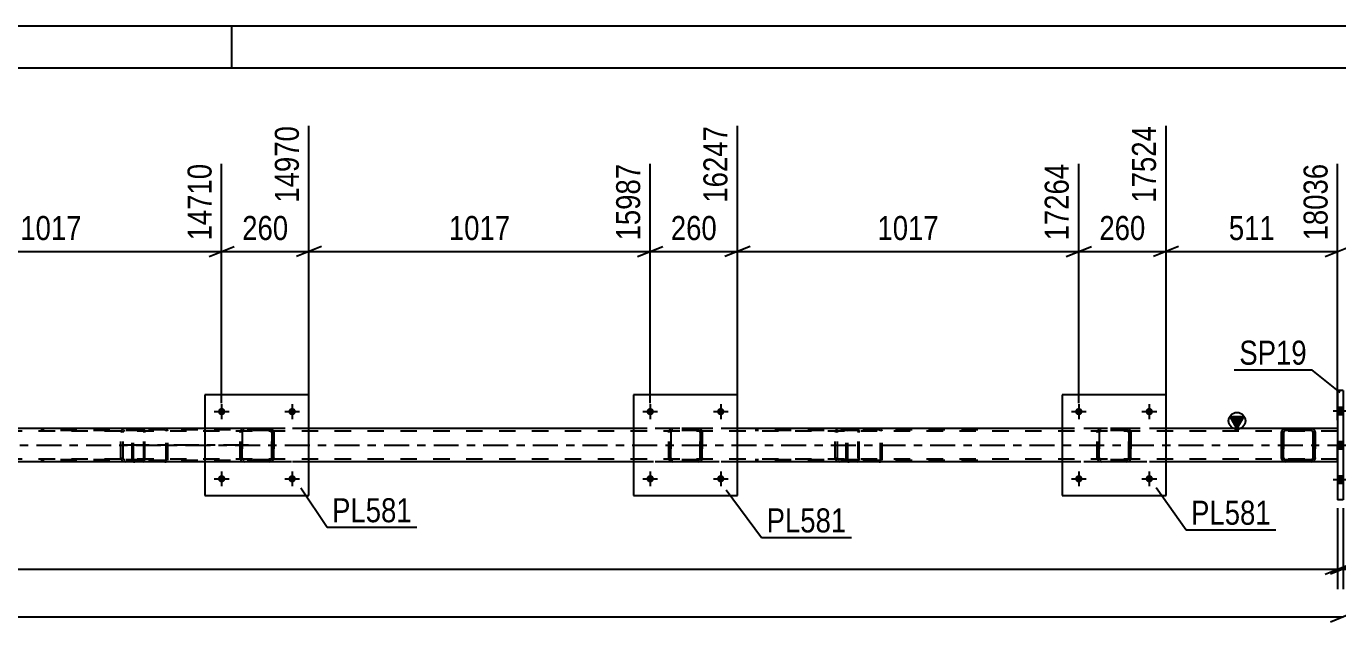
# Model space of a CAD drawing. Header units: millimetres. Extents: x 0 to 841, y 0 to 594.
# Drawn here: x 606.5 to 762.8, y 523.1 to 594 of the extents above; entities that cross this region are included whole.
import ezdxf

# ---------------------------------------------------------------- set-up
doc = ezdxf.new("R2010")
doc.units = ezdxf.units.MM
doc.linetypes.add('DXK_LINE_DOT2', pattern=[3.9198, 1.9599, -1.9599])
doc.linetypes.add('DXK_LINE_DOT3', pattern=[5.9187, 2.979, -0.9799, 0.9799, -0.9799])
doc.styles.add('Arial Narrow', font='ARIALN.TTF', dxfattribs={"height": 0.2})

# ---------------------------------------------------------------- blocks, each defined once
blk = doc.blocks.new('Unknown-814748305-1133')
at = {"color": 5, "linetype": 'Continuous'}
for p, q in [((841, 594), (0, 594)), ((631, 589), (631, 594)), ((836, 589), (5, 589))]:
    blk.add_line(p, q, dxfattribs=at)
blk = doc.blocks.new('Part-814748305-4964 - 4824')
at = {"color": 7, "linetype": 'DXK_LINE_DOT2'}
for p, q in [((620.36, 546.09), (608.2, 546.09)), ((620.36, 545.85), (608.2, 545.85)), ((617.78, 545.7), (617.77, 545.61)), ((617.77, 542.57), (617.77, 545.61)), ((617.81, 545.79), (617.78, 545.7)), ((618.02, 545.61), (618.04, 545.7)), ((618.02, 542.57), (618.02, 545.61)), ((618.04, 545.7), (618.09, 545.78)), ((618.27, 546.09), (618.08, 546.05)), ((618.09, 545.78), (618.17, 545.83)), ((618.17, 545.83), (618.27, 545.85)), ((619.09, 545.85), (619.09, 546.09)), ((620.47, 546.05), (620.36, 546.09)), ((620.36, 545.85), (620.41, 545.83)), ((620.41, 545.83), (620.46, 545.78)), ((620.46, 545.78), (620.49, 545.7)), ((620.55, 545.95), (620.47, 546.05)), ((620.49, 545.7), (620.5, 545.61)), ((620.5, 542.57), (620.5, 545.61)), ((620.61, 545.79), (620.55, 545.95)), ((620.63, 545.61), (620.61, 545.79)), ((620.63, 542.57), (620.63, 545.61)), ((617.77, 542.57), (617.78, 542.49)), ((617.78, 542.49), (617.81, 542.39)), ((618.04, 542.48), (618.02, 542.57)), ((618.09, 542.4), (618.04, 542.48)), ((620.49, 542.48), (620.46, 542.4)), ((620.5, 542.57), (620.49, 542.48)), ((620.61, 542.39), (620.63, 542.57)), ((620.36, 542.33), (608.2, 542.33)), ((620.36, 542.09), (608.2, 542.09)), ((618.08, 542.13), (618.27, 542.09)), ((618.17, 542.35), (618.09, 542.4)), ((618.27, 542.33), (618.17, 542.35)), ((619.09, 542.09), (619.09, 542.33)), ((620.41, 542.35), (620.36, 542.33)), ((620.36, 542.09), (620.47, 542.13)), ((620.46, 542.4), (620.41, 542.35)), ((620.47, 542.13), (620.55, 542.23)), ((620.55, 542.23), (620.61, 542.39))]:
    blk.add_line(p, q, dxfattribs=at)
for centre, start, end in [((618.26, 545.6), 111.1941, 156.1506), ((618.26, 542.59), 203.8494, 248.8059)]:
    blk.add_arc(centre, 0.492, start, end, dxfattribs=at)
blk = doc.blocks.new('Part-814748305-4913 - 4824')
at = {"color": 2, "linetype": 'Continuous'}
for p, q in [((640.17, 550.09), (627.77, 550.09)), ((627.77, 550.09), (627.77, 538.09)), ((640.17, 538.09), (640.17, 550.09)), ((627.77, 538.09), (640.17, 538.09))]:
    blk.add_line(p, q, dxfattribs=at)
blk = doc.blocks.new('Bolt-814748305-4842 - 4824')
at = {"linetype": 'Continuous'}
for points in [[(681.29, 548.09, -1), (680.41, 548.09, -1)], [(689.69, 548.09, -1), (688.81, 548.09, -1)]]:
    blk.add_hatch(color=1, dxfattribs=at).paths.add_polyline_path(points)
at = {"color": 1, "linetype": 'Continuous'}
for p, q in [((680.85, 548.97), (680.85, 547.21)), ((689.25, 548.97), (689.25, 547.21)), ((679.97, 548.09), (681.73, 548.09)), ((688.37, 548.09), (690.13, 548.09))]:
    blk.add_line(p, q, dxfattribs=at)
blk = doc.blocks.new('Part-814748305-4908 - 4824')
at = {"color": 7, "linetype": 'DXK_LINE_DOT2'}
for p, q in [((683.05, 545.61), (683.08, 545.79)), ((683.08, 545.79), (683.05, 545.61)), ((683.05, 542.57), (683.05, 545.61)), ((683.05, 545.61), (683.05, 545.61)), ((683.05, 542.57), (683.05, 545.61)), ((683.29, 545.61), (683.3, 545.7)), ((683.3, 545.7), (683.29, 545.61)), ((683.29, 542.57), (683.29, 545.61)), ((683.29, 545.61), (683.29, 545.61)), ((683.29, 545.61), (683.29, 542.57)), ((683.3, 545.7), (683.36, 545.78)), ((683.36, 545.78), (683.3, 545.7)), ((683.34, 546.05), (683.53, 546.09)), ((683.53, 546.09), (683.34, 546.05)), ((683.36, 545.78), (683.43, 545.83)), ((683.53, 545.85), (683.43, 545.83)), ((686.57, 546.09), (683.53, 546.09)), ((686.57, 545.85), (683.53, 545.85)), ((686.57, 546.09), (686.75, 546.05)), ((686.75, 546.05), (686.57, 546.09)), ((686.66, 545.83), (686.57, 545.85)), ((686.74, 545.78), (686.66, 545.83)), ((686.74, 545.78), (686.79, 545.7)), ((686.79, 545.7), (686.74, 545.78)), ((686.79, 545.7), (686.81, 545.61)), ((686.81, 545.61), (686.79, 545.7)), ((686.81, 542.57), (686.81, 545.61)), ((686.81, 545.61), (686.81, 545.61)), ((686.81, 545.61), (686.81, 542.57)), ((687.01, 545.79), (687.05, 545.61)), ((687.05, 545.61), (687.01, 545.79)), ((687.05, 542.57), (687.05, 545.61)), ((687.05, 545.61), (687.05, 545.61)), ((687.05, 545.61), (687.05, 542.57)), ((683.05, 542.57), (683.05, 542.57)), ((683.08, 542.39), (683.05, 542.57)), ((683.05, 542.57), (683.08, 542.39)), ((683.29, 542.57), (683.29, 542.57)), ((683.3, 542.48), (683.29, 542.57)), ((683.29, 542.57), (683.3, 542.48)), ((683.36, 542.4), (683.3, 542.48)), ((683.3, 542.48), (683.36, 542.4)), ((686.79, 542.48), (686.74, 542.4)), ((686.74, 542.4), (686.79, 542.48)), ((686.81, 542.57), (686.79, 542.48)), ((686.79, 542.48), (686.81, 542.57)), ((686.81, 542.57), (686.81, 542.57)), ((687.05, 542.57), (687.01, 542.39)), ((687.01, 542.39), (687.05, 542.57)), ((687.05, 542.57), (687.05, 542.57)), ((683.53, 542.09), (683.34, 542.13)), ((683.34, 542.13), (683.53, 542.09)), ((683.43, 542.35), (683.36, 542.4)), ((683.53, 542.33), (683.43, 542.35)), ((686.57, 542.33), (683.53, 542.33)), ((686.57, 542.09), (683.53, 542.09)), ((686.66, 542.35), (686.57, 542.33)), ((686.75, 542.13), (686.57, 542.09)), ((686.57, 542.09), (686.75, 542.13)), ((686.74, 542.4), (686.66, 542.35))]:
    blk.add_line(p, q, dxfattribs=at)
at = {"color": 7, "linetype": 'DXK_LINE_DOT3'}
blk.add_line((685.05, 544.09), (685.05, 544.09), dxfattribs=at)
at = {"color": 7, "linetype": 'DXK_LINE_DOT2'}
for centre, start, end in [((683.53, 545.61), 112.5, 157.5), ((683.53, 545.61), 112.5, 157.5), ((686.57, 545.61), 22.5, 67.5), ((686.57, 545.61), 22.5, 67.5), ((683.53, 542.57), 202.5, 247.5), ((683.53, 542.57), 202.5, 247.5), ((686.57, 542.57), 292.5, 337.5), ((686.57, 542.57), 292.5, 337.5)]:
    blk.add_arc(centre, 0.48, start, end, dxfattribs=at)
blk = doc.blocks.new('Bolt-814748305-4843 - 4824')
at = {"linetype": 'Continuous'}
for points in [[(681.29, 540.09, -1), (680.41, 540.09, -1)], [(689.69, 540.09, -1), (688.81, 540.09, -1)]]:
    blk.add_hatch(color=1, dxfattribs=at).paths.add_polyline_path(points)
at = {"color": 1, "linetype": 'Continuous'}
for p, q in [((680.85, 540.97), (680.85, 539.21)), ((689.25, 540.97), (689.25, 539.21)), ((679.97, 540.09), (681.73, 540.09)), ((688.37, 540.09), (690.13, 540.09))]:
    blk.add_line(p, q, dxfattribs=at)
blk = doc.blocks.new('Part-814748305-4907 - 4824')
at = {"color": 2, "linetype": 'Continuous'}
for p, q in [((691.25, 550.09), (678.85, 550.09)), ((678.85, 550.09), (678.85, 538.09)), ((691.25, 538.09), (691.25, 550.09)), ((678.85, 538.09), (691.25, 538.09))]:
    blk.add_line(p, q, dxfattribs=at)
blk = doc.blocks.new('Bolt-814748305-4844 - 4824')
at = {"linetype": 'Continuous'}
for points in [[(630.21, 548.09, -1), (629.33, 548.09, -1)], [(638.61, 548.09, -1), (637.73, 548.09, -1)]]:
    blk.add_hatch(color=1, dxfattribs=at).paths.add_polyline_path(points)
at = {"color": 1, "linetype": 'Continuous'}
for p, q in [((629.77, 548.97), (629.77, 547.21)), ((638.17, 548.97), (638.17, 547.21)), ((628.89, 548.09), (630.65, 548.09)), ((637.29, 548.09), (639.05, 548.09))]:
    blk.add_line(p, q, dxfattribs=at)
blk = doc.blocks.new('Part-814748305-4902 - 4824')
at = {"color": 7, "linetype": 'DXK_LINE_DOT2'}
for p, q in [((734.13, 545.61), (734.16, 545.79)), ((734.16, 545.79), (734.13, 545.61)), ((734.13, 542.57), (734.13, 545.61)), ((734.13, 545.61), (734.13, 545.61)), ((734.13, 542.57), (734.13, 545.61)), ((734.37, 545.61), (734.38, 545.7)), ((734.38, 545.7), (734.37, 545.61)), ((734.37, 542.57), (734.37, 545.61)), ((734.37, 545.61), (734.37, 545.61)), ((734.37, 545.61), (734.37, 542.57)), ((734.38, 545.7), (734.44, 545.78)), ((734.44, 545.78), (734.38, 545.7)), ((734.42, 546.05), (734.61, 546.09)), ((734.61, 546.09), (734.42, 546.05)), ((734.44, 545.78), (734.51, 545.83)), ((734.61, 545.85), (734.51, 545.83)), ((737.65, 546.09), (734.61, 546.09)), ((737.65, 545.85), (734.61, 545.85)), ((737.65, 546.09), (737.83, 546.05)), ((737.83, 546.05), (737.65, 546.09)), ((737.74, 545.83), (737.65, 545.85)), ((737.82, 545.78), (737.74, 545.83)), ((737.82, 545.78), (737.87, 545.7)), ((737.87, 545.7), (737.82, 545.78)), ((737.87, 545.7), (737.89, 545.61)), ((737.89, 545.61), (737.87, 545.7)), ((737.89, 542.57), (737.89, 545.61)), ((737.89, 545.61), (737.89, 545.61)), ((737.89, 545.61), (737.89, 542.57)), ((738.09, 545.79), (738.13, 545.61)), ((738.13, 545.61), (738.09, 545.79)), ((738.13, 542.57), (738.13, 545.61)), ((738.13, 545.61), (738.13, 545.61)), ((738.13, 545.61), (738.13, 542.57)), ((734.13, 542.57), (734.13, 542.57)), ((734.16, 542.39), (734.13, 542.57)), ((734.13, 542.57), (734.16, 542.39)), ((734.37, 542.57), (734.37, 542.57)), ((734.38, 542.48), (734.37, 542.57)), ((734.37, 542.57), (734.38, 542.48)), ((734.44, 542.4), (734.38, 542.48)), ((734.38, 542.48), (734.44, 542.4)), ((737.87, 542.48), (737.82, 542.4)), ((737.82, 542.4), (737.87, 542.48)), ((737.89, 542.57), (737.87, 542.48)), ((737.87, 542.48), (737.89, 542.57)), ((737.89, 542.57), (737.89, 542.57)), ((738.13, 542.57), (738.09, 542.39)), ((738.09, 542.39), (738.13, 542.57)), ((738.13, 542.57), (738.13, 542.57)), ((734.61, 542.09), (734.42, 542.13)), ((734.42, 542.13), (734.61, 542.09)), ((734.51, 542.35), (734.44, 542.4)), ((734.61, 542.33), (734.51, 542.35)), ((737.65, 542.33), (734.61, 542.33)), ((737.65, 542.09), (734.61, 542.09)), ((737.74, 542.35), (737.65, 542.33)), ((737.83, 542.13), (737.65, 542.09)), ((737.65, 542.09), (737.83, 542.13)), ((737.82, 542.4), (737.74, 542.35))]:
    blk.add_line(p, q, dxfattribs=at)
for centre, start, end in [((734.61, 545.61), 112.5, 157.5), ((734.61, 545.61), 112.5, 157.5), ((737.65, 545.61), 22.5, 67.5), ((737.65, 545.61), 22.5, 67.5), ((734.61, 542.57), 202.5, 247.5), ((734.61, 542.57), 202.5, 247.5), ((737.65, 542.57), 292.5, 337.5), ((737.65, 542.57), 292.5, 337.5)]:
    blk.add_arc(centre, 0.48, start, end, dxfattribs=at)
blk = doc.blocks.new('Bolt-814748305-4845 - 4824')
at = {"linetype": 'Continuous'}
for points in [[(630.21, 540.09, -1), (629.33, 540.09, -1)], [(638.61, 540.09, -1), (637.73, 540.09, -1)]]:
    blk.add_hatch(color=1, dxfattribs=at).paths.add_polyline_path(points)
at = {"color": 1, "linetype": 'Continuous'}
for p, q in [((629.77, 540.97), (629.77, 539.21)), ((638.17, 540.97), (638.17, 539.21)), ((628.89, 540.09), (630.65, 540.09)), ((637.29, 540.09), (639.05, 540.09))]:
    blk.add_line(p, q, dxfattribs=at)
blk = doc.blocks.new('Bolt-814748305-4848 - 4824')
at = {"linetype": 'Continuous'}
for points in [[(732.37, 548.09, -1), (731.49, 548.09, -1)], [(740.77, 548.09, -1), (739.89, 548.09, -1)]]:
    blk.add_hatch(color=1, dxfattribs=at).paths.add_polyline_path(points)
at = {"color": 1, "linetype": 'Continuous'}
for p, q in [((731.93, 548.97), (731.93, 547.21)), ((740.33, 548.97), (740.33, 547.21)), ((731.05, 548.09), (732.81, 548.09)), ((739.45, 548.09), (741.21, 548.09))]:
    blk.add_line(p, q, dxfattribs=at)
blk = doc.blocks.new('Bolt-814748305-4849 - 4824')
at = {"linetype": 'Continuous'}
for points in [[(732.37, 540.09, -1), (731.49, 540.09, -1)], [(740.77, 540.09, -1), (739.89, 540.09, -1)]]:
    blk.add_hatch(color=1, dxfattribs=at).paths.add_polyline_path(points)
at = {"color": 1, "linetype": 'Continuous'}
for p, q in [((731.93, 540.97), (731.93, 539.21)), ((740.33, 540.97), (740.33, 539.21)), ((731.05, 540.09), (732.81, 540.09)), ((739.45, 540.09), (741.21, 540.09))]:
    blk.add_line(p, q, dxfattribs=at)
blk = doc.blocks.new('Part-814748305-4925 - 4824')
at = {"color": 2, "linetype": 'Continuous'}
for p, q in [((742.33, 550.09), (729.93, 550.09)), ((729.93, 550.09), (729.93, 538.09)), ((742.33, 538.09), (742.33, 550.09)), ((729.93, 538.09), (742.33, 538.09))]:
    blk.add_line(p, q, dxfattribs=at)
blk = doc.blocks.new('Part-814748305-4914 - 4824')
at = {"color": 7, "linetype": 'DXK_LINE_DOT2'}
for p, q in [((631.97, 545.61), (632, 545.79)), ((632, 545.79), (631.97, 545.61)), ((631.97, 542.57), (631.97, 545.61)), ((631.97, 545.61), (631.97, 545.61)), ((631.97, 542.57), (631.97, 545.61)), ((632.21, 545.61), (632.22, 545.7)), ((632.22, 545.7), (632.21, 545.61)), ((632.21, 542.57), (632.21, 545.61)), ((632.21, 545.61), (632.21, 545.61)), ((632.21, 545.61), (632.21, 542.57)), ((632.22, 545.7), (632.28, 545.78)), ((632.28, 545.78), (632.22, 545.7)), ((632.26, 546.05), (632.45, 546.09)), ((632.45, 546.09), (632.26, 546.05)), ((632.28, 545.78), (632.35, 545.83)), ((632.45, 545.85), (632.35, 545.83)), ((635.49, 546.09), (632.45, 546.09)), ((635.49, 545.85), (632.45, 545.85)), ((635.49, 546.09), (635.67, 546.05)), ((635.67, 546.05), (635.49, 546.09)), ((635.58, 545.83), (635.49, 545.85)), ((635.66, 545.78), (635.58, 545.83)), ((635.66, 545.78), (635.71, 545.7)), ((635.71, 545.7), (635.66, 545.78)), ((635.71, 545.7), (635.73, 545.61)), ((635.73, 545.61), (635.71, 545.7)), ((635.73, 542.57), (635.73, 545.61)), ((635.73, 545.61), (635.73, 545.61)), ((635.73, 545.61), (635.73, 542.57)), ((635.93, 545.79), (635.97, 545.61)), ((635.97, 545.61), (635.93, 545.79)), ((635.97, 542.57), (635.97, 545.61)), ((635.97, 545.61), (635.97, 545.61)), ((635.97, 545.61), (635.97, 542.57)), ((631.97, 542.57), (631.97, 542.57)), ((632, 542.39), (631.97, 542.57)), ((631.97, 542.57), (632, 542.39)), ((632.21, 542.57), (632.21, 542.57)), ((632.22, 542.48), (632.21, 542.57)), ((632.21, 542.57), (632.22, 542.48)), ((632.28, 542.4), (632.22, 542.48)), ((632.22, 542.48), (632.28, 542.4)), ((635.71, 542.48), (635.66, 542.4)), ((635.66, 542.4), (635.71, 542.48)), ((635.73, 542.57), (635.71, 542.48)), ((635.71, 542.48), (635.73, 542.57)), ((635.73, 542.57), (635.73, 542.57)), ((635.97, 542.57), (635.93, 542.39)), ((635.93, 542.39), (635.97, 542.57)), ((635.97, 542.57), (635.97, 542.57)), ((632.45, 542.09), (632.26, 542.13)), ((632.26, 542.13), (632.45, 542.09)), ((632.35, 542.35), (632.28, 542.4)), ((632.45, 542.33), (632.35, 542.35)), ((635.49, 542.33), (632.45, 542.33)), ((635.49, 542.09), (632.45, 542.09)), ((635.58, 542.35), (635.49, 542.33)), ((635.67, 542.13), (635.49, 542.09)), ((635.49, 542.09), (635.67, 542.13)), ((635.66, 542.4), (635.58, 542.35))]:
    blk.add_line(p, q, dxfattribs=at)
at = {"color": 7, "linetype": 'DXK_LINE_DOT3'}
blk.add_line((633.97, 544.09), (633.97, 544.09), dxfattribs=at)
at = {"color": 7, "linetype": 'DXK_LINE_DOT2'}
for centre, start, end in [((632.45, 545.61), 112.5, 157.5), ((632.45, 545.61), 112.5, 157.5), ((635.49, 545.61), 22.5, 67.5), ((635.49, 545.61), 22.5, 67.5), ((632.45, 542.57), 202.5, 247.5), ((632.45, 542.57), 202.5, 247.5), ((635.49, 542.57), 292.5, 337.5), ((635.49, 542.57), 292.5, 337.5)]:
    blk.add_arc(centre, 0.48, start, end, dxfattribs=at)
blk = doc.blocks.new('Part-814748305-4926 - 4824')
at = {"color": 2, "linetype": 'Continuous'}
for p, q in [((756.14, 545.79), (756.1, 545.61)), ((756.1, 542.57), (756.1, 545.61)), ((756.1, 545.61), (756.1, 545.61)), ((756.34, 545.61), (756.36, 545.7)), ((756.34, 542.57), (756.34, 545.61)), ((756.34, 545.61), (756.34, 545.61)), ((756.36, 545.7), (756.41, 545.78)), ((756.58, 546.09), (756.4, 546.05)), ((756.41, 545.78), (756.49, 545.83)), ((756.58, 545.85), (756.49, 545.83)), ((759.62, 546.09), (756.58, 546.09)), ((759.62, 545.85), (756.58, 545.85)), ((759.81, 546.05), (759.62, 546.09)), ((759.72, 545.83), (759.62, 545.85)), ((759.72, 545.83), (759.79, 545.78)), ((759.79, 545.78), (759.84, 545.7)), ((759.84, 545.7), (759.86, 545.61)), ((759.86, 542.57), (759.86, 545.61)), ((759.86, 545.61), (759.86, 545.61)), ((760.1, 545.61), (760.07, 545.79)), ((760.1, 542.57), (760.1, 545.61)), ((760.1, 545.61), (760.1, 545.61)), ((756.1, 542.57), (756.1, 542.57)), ((756.1, 542.57), (756.14, 542.39)), ((756.34, 542.57), (756.34, 542.57)), ((756.36, 542.48), (756.34, 542.57)), ((756.41, 542.4), (756.36, 542.48)), ((759.84, 542.48), (759.79, 542.4)), ((759.86, 542.57), (759.84, 542.48)), ((759.86, 542.57), (759.86, 542.57)), ((760.07, 542.39), (760.1, 542.57)), ((760.1, 542.57), (760.1, 542.57)), ((756.4, 542.13), (756.58, 542.09)), ((756.49, 542.35), (756.41, 542.4)), ((756.58, 542.33), (756.49, 542.35)), ((759.62, 542.33), (756.58, 542.33)), ((759.62, 542.09), (756.58, 542.09)), ((759.72, 542.35), (759.62, 542.33)), ((759.62, 542.09), (759.81, 542.13)), ((759.79, 542.4), (759.72, 542.35))]:
    blk.add_line(p, q, dxfattribs=at)
at = {"color": 7, "linetype": 'DXK_LINE_DOT2'}
for p, q in [((756.1, 545.61), (756.14, 545.79)), ((756.1, 542.57), (756.1, 545.61)), ((756.36, 545.7), (756.34, 545.61)), ((756.34, 545.61), (756.34, 542.57)), ((756.41, 545.78), (756.36, 545.7)), ((756.4, 546.05), (756.58, 546.09)), ((756.49, 545.83), (756.41, 545.78)), ((756.58, 545.85), (756.58, 545.85)), ((759.62, 546.09), (759.81, 546.05)), ((759.72, 545.83), (759.72, 545.83)), ((759.79, 545.78), (759.72, 545.83)), ((759.84, 545.7), (759.79, 545.78)), ((759.86, 545.61), (759.84, 545.7)), ((759.86, 545.61), (759.86, 542.57)), ((760.07, 545.79), (760.1, 545.61)), ((760.1, 545.61), (760.1, 542.57)), ((756.14, 542.39), (756.1, 542.57)), ((756.34, 542.57), (756.36, 542.48)), ((756.36, 542.48), (756.41, 542.4)), ((759.79, 542.4), (759.84, 542.48)), ((759.84, 542.48), (759.86, 542.57)), ((760.1, 542.57), (760.07, 542.39)), ((756.58, 542.09), (756.4, 542.13)), ((756.41, 542.4), (756.49, 542.35)), ((756.58, 542.33), (756.58, 542.33)), ((759.81, 542.13), (759.62, 542.09)), ((759.72, 542.35), (759.79, 542.4)), ((759.72, 542.35), (759.72, 542.35))]:
    blk.add_line(p, q, dxfattribs=at)
at = {"color": 7, "linetype": 'DXK_LINE_DOT3'}
blk.add_line((758.1, 544.09), (758.1, 544.09), dxfattribs=at)
at = {"color": 2, "linetype": 'Continuous'}
for centre, start, end in [((756.58, 545.61), 112.5, 157.5), ((759.62, 545.61), 22.5, 67.5), ((756.58, 542.57), 202.5, 247.5), ((759.62, 542.57), 292.5, 337.5)]:
    blk.add_arc(centre, 0.48, start, end, dxfattribs=at)
at = {"color": 7, "linetype": 'DXK_LINE_DOT2'}
for centre, start, end in [((756.58, 545.61), 112.5, 157.5), ((759.62, 545.61), 22.5, 67.5), ((756.58, 542.57), 202.5, 247.5), ((759.62, 542.57), 292.5, 337.5)]:
    blk.add_arc(centre, 0.48, start, end, dxfattribs=at)
blk = doc.blocks.new('Part-814748305-4957 - 4824')
at = {"color": 2, "linetype": 'Continuous'}
for p, q in [((763.42, 550.59), (762.78, 550.59)), ((762.78, 550.59), (762.78, 537.59)), ((763.42, 550.59), (763.42, 537.59)), ((763.42, 537.59), (762.78, 537.59))]:
    blk.add_line(p, q, dxfattribs=at)
blk = doc.blocks.new('Part-814748305-4971 - 4824')
at = {"color": 7, "linetype": 'DXK_LINE_DOT2'}
for p, q in [((705.5, 546.09), (693.34, 546.09)), ((705.5, 545.85), (693.34, 545.85)), ((702.92, 545.7), (702.9, 545.61)), ((702.9, 542.57), (702.9, 545.61)), ((702.94, 545.79), (702.92, 545.7)), ((703.15, 545.61), (703.17, 545.7)), ((703.15, 542.57), (703.15, 545.61)), ((703.17, 545.7), (703.23, 545.78)), ((703.4, 546.09), (703.21, 546.05)), ((703.23, 545.78), (703.31, 545.83)), ((703.31, 545.83), (703.4, 545.85)), ((704.22, 545.85), (704.22, 546.09)), ((705.6, 546.05), (705.5, 546.09)), ((705.5, 545.85), (705.55, 545.83)), ((705.55, 545.83), (705.59, 545.78)), ((705.59, 545.78), (705.62, 545.7)), ((705.69, 545.95), (705.6, 546.05)), ((705.62, 545.7), (705.63, 545.61)), ((705.63, 542.57), (705.63, 545.61)), ((705.75, 545.79), (705.69, 545.95)), ((705.77, 545.61), (705.75, 545.79)), ((705.77, 542.57), (705.77, 545.61)), ((702.9, 542.57), (702.92, 542.49)), ((702.92, 542.49), (702.94, 542.39)), ((703.17, 542.48), (703.15, 542.57)), ((703.23, 542.4), (703.17, 542.48)), ((705.62, 542.48), (705.59, 542.4)), ((705.63, 542.57), (705.62, 542.48)), ((705.75, 542.39), (705.77, 542.57)), ((705.5, 542.33), (693.34, 542.33)), ((705.5, 542.09), (693.34, 542.09)), ((703.21, 542.13), (703.4, 542.09)), ((703.31, 542.35), (703.23, 542.4)), ((703.4, 542.33), (703.31, 542.35)), ((704.22, 542.09), (704.22, 542.33)), ((705.55, 542.35), (705.5, 542.33)), ((705.5, 542.09), (705.6, 542.13)), ((705.59, 542.4), (705.55, 542.35)), ((705.6, 542.13), (705.69, 542.23)), ((705.69, 542.23), (705.75, 542.39))]:
    blk.add_line(p, q, dxfattribs=at)
for centre, start, end in [((703.39, 545.6), 111.1941, 156.1505), ((703.39, 542.59), 203.8495, 248.8059)]:
    blk.add_arc(centre, 0.492, start, end, dxfattribs=at)
blk = doc.blocks.new('Part-814748305-4973 - 4824')
at = {"color": 7, "linetype": 'DXK_LINE_DOT2'}
for p, q in [((704.25, 545.89), (704.22, 545.77)), ((704.22, 542.41), (704.22, 545.77)), ((704.39, 545.77), (704.4, 545.83)), ((704.39, 542.41), (704.39, 545.77)), ((704.4, 545.83), (704.44, 545.88)), ((704.56, 546.09), (704.43, 546.07)), ((704.44, 545.88), (704.5, 545.92)), ((704.5, 545.92), (704.56, 545.93)), ((719.89, 546.09), (704.56, 546.09)), ((719.89, 545.93), (704.56, 545.93)), ((708.27, 546.07), (708.14, 546.09)), ((708.14, 545.93), (708.2, 545.92)), ((708.2, 545.92), (708.23, 545.9)), ((708.23, 545.9), (708.26, 545.88)), ((708.26, 545.88), (708.29, 545.83)), ((708.29, 545.83), (708.31, 545.77)), ((708.31, 542.41), (708.31, 545.77)), ((708.48, 545.77), (708.45, 545.89)), ((708.48, 542.41), (708.48, 545.77)), ((704.22, 542.41), (704.25, 542.29)), ((704.4, 542.35), (704.39, 542.41)), ((704.44, 542.3), (704.4, 542.35)), ((704.43, 542.11), (704.56, 542.09)), ((704.44, 542.3), (704.47, 542.28)), ((704.47, 542.28), (704.5, 542.26)), ((704.5, 542.26), (704.56, 542.25)), ((719.89, 542.25), (704.56, 542.25)), ((719.89, 542.09), (704.56, 542.09)), ((708.2, 542.26), (708.14, 542.25)), ((708.14, 542.09), (708.27, 542.11)), ((708.26, 542.3), (708.2, 542.26)), ((708.29, 542.35), (708.26, 542.3)), ((708.31, 542.41), (708.29, 542.35)), ((708.45, 542.29), (708.48, 542.41))]:
    blk.add_line(p, q, dxfattribs=at)
for centre, start, end in [((704.55, 545.76), 110.7583, 155.6801), ((708.15, 545.76), 24.3199, 69.2417), ((704.55, 542.42), 204.3199, 249.2417), ((708.15, 542.42), 290.7583, 335.6801)]:
    blk.add_arc(centre, 0.331, start, end, dxfattribs=at)
blk = doc.blocks.new('Part-814748305-4991 - 4824')
at = {"color": 7, "linetype": 'DXK_LINE_DOT2'}
for p, q in [((619.11, 545.89), (619.09, 545.77)), ((619.09, 542.41), (619.09, 545.77)), ((619.26, 545.77), (619.27, 545.83)), ((619.26, 542.41), (619.26, 545.77)), ((619.27, 545.83), (619.31, 545.88)), ((619.43, 546.09), (619.3, 546.07)), ((619.31, 545.88), (619.36, 545.92)), ((619.36, 545.92), (619.43, 545.93)), ((634.75, 546.09), (619.43, 546.09)), ((634.75, 545.93), (619.43, 545.93)), ((623.13, 546.07), (623, 546.09)), ((623, 545.93), (623.07, 545.92)), ((623.07, 545.92), (623.09, 545.9)), ((623.09, 545.9), (623.12, 545.88)), ((623.12, 545.88), (623.16, 545.83)), ((623.16, 545.83), (623.17, 545.77)), ((623.17, 542.41), (623.17, 545.77)), ((623.34, 545.77), (623.32, 545.89)), ((623.34, 542.41), (623.34, 545.77)), ((619.09, 542.41), (619.11, 542.29)), ((619.27, 542.35), (619.26, 542.41)), ((619.31, 542.3), (619.27, 542.35)), ((619.3, 542.11), (619.43, 542.09)), ((619.31, 542.3), (619.34, 542.28)), ((619.34, 542.28), (619.36, 542.26)), ((619.36, 542.26), (619.43, 542.25)), ((634.75, 542.25), (619.43, 542.25)), ((634.75, 542.09), (619.43, 542.09)), ((623.07, 542.26), (623, 542.25)), ((623, 542.09), (623.13, 542.11)), ((623.12, 542.3), (623.07, 542.26)), ((623.16, 542.35), (623.12, 542.3)), ((623.17, 542.41), (623.16, 542.35)), ((623.32, 542.29), (623.34, 542.41))]:
    blk.add_line(p, q, dxfattribs=at)
at = {"color": 7, "linetype": 'DXK_LINE_DOT3'}
blk.add_line((632.97, 544.09), (617.79, 544.09), dxfattribs=at)
at = {"color": 7, "linetype": 'DXK_LINE_DOT2'}
for centre, start, end in [((619.41, 545.76), 110.7583, 155.68), ((623.01, 545.76), 24.32, 69.2417), ((619.41, 542.42), 204.32, 249.2417), ((623.01, 542.42), 290.7583, 335.68)]:
    blk.add_arc(centre, 0.331, start, end, dxfattribs=at)
blk = doc.blocks.new('Bolt-814748305-5017 - 4824')
at = {"linetype": 'Continuous'}
for points in [[(763.42, 547.75), (763.42, 548.63), (762.78, 548.63), (762.78, 547.75)], [(763.42, 547.75), (763.42, 548.63), (762.78, 548.63), (762.78, 547.75)], [(763.42, 547.75), (763.42, 548.63), (762.78, 548.63), (762.78, 547.75)], [(763.42, 543.65), (763.42, 544.53), (762.78, 544.53), (762.78, 543.65)], [(763.42, 543.65), (763.42, 544.53), (762.78, 544.53), (762.78, 543.65)], [(763.42, 539.55), (763.42, 540.43), (762.78, 540.43), (762.78, 539.55)], [(763.42, 539.55), (763.42, 540.43), (762.78, 540.43), (762.78, 539.55)], [(763.42, 539.55), (763.42, 540.43), (762.78, 540.43), (762.78, 539.55)]]:
    blk.add_hatch(color=1, dxfattribs=at).paths.add_polyline_path(points)
at = {"color": 1, "linetype": 'Continuous'}
for p, q in [((762.26, 548.19), (765.58, 548.19)), ((762.26, 548.19), (765.58, 548.19)), ((762.26, 548.19), (765.58, 548.19)), ((762.78, 548.63), (763.42, 548.63)), ((762.78, 548.63), (763.42, 548.63)), ((762.78, 548.63), (763.42, 548.63)), ((762.78, 547.75), (763.42, 547.75)), ((762.78, 547.75), (763.42, 547.75)), ((762.78, 547.75), (763.42, 547.75)), ((762.26, 544.09), (765.58, 544.09)), ((762.26, 544.09), (765.58, 544.09)), ((762.78, 544.53), (763.42, 544.53)), ((762.78, 544.53), (763.42, 544.53)), ((762.78, 543.65), (763.42, 543.65)), ((762.78, 543.65), (763.42, 543.65)), ((762.26, 539.99), (765.58, 539.99)), ((762.26, 539.99), (765.58, 539.99)), ((762.26, 539.99), (765.58, 539.99)), ((762.78, 540.43), (763.42, 540.43)), ((762.78, 540.43), (763.42, 540.43)), ((762.78, 540.43), (763.42, 540.43)), ((762.78, 539.55), (763.42, 539.55)), ((762.78, 539.55), (763.42, 539.55)), ((762.78, 539.55), (763.42, 539.55))]:
    blk.add_line(p, q, dxfattribs=at)
blk = doc.blocks.new('Part-814748305-5024 - 4824')
at = {"linetype": 'Continuous'}
blk.add_hatch(color=2, dxfattribs=at).paths.add_polyline_path([(750.78, 546.09), (749.98, 547.49), (751.58, 547.49)])
at = {"color": 2, "linetype": 'Continuous'}
for p, q in [((750.78, 546.09), (749.98, 547.49)), ((749.98, 547.49), (751.58, 547.49)), ((751.58, 547.49), (750.78, 546.09)), ((627.77, 546.09), (589.09, 546.09)), ((678.85, 546.09), (640.17, 546.09)), ((729.93, 546.09), (691.25, 546.09)), ((756.58, 546.09), (742.33, 546.09)), ((762.78, 546.09), (759.62, 546.09)), ((627.77, 542.09), (589.09, 542.09)), ((678.85, 542.09), (640.17, 542.09)), ((729.93, 542.09), (691.25, 542.09)), ((756.58, 542.09), (742.33, 542.09)), ((762.78, 542.09), (759.62, 542.09))]:
    blk.add_line(p, q, dxfattribs=at)
at = {"color": 7, "linetype": 'DXK_LINE_DOT2'}
for p, q in [((762.78, 545.77), (98.68, 545.77)), ((762.78, 546.09), (116.96, 546.09)), ((640.17, 546.09), (627.77, 546.09)), ((691.25, 546.09), (678.85, 546.09)), ((742.33, 546.09), (729.93, 546.09)), ((759.62, 546.09), (756.58, 546.09)), ((762.78, 542.09), (762.78, 546.09)), ((762.78, 542.41), (98.68, 542.41)), ((759.62, 542.09), (98.68, 542.09)), ((640.17, 542.09), (627.77, 542.09)), ((691.25, 542.09), (678.85, 542.09)), ((742.33, 542.09), (729.93, 542.09)), ((759.62, 542.09), (756.58, 542.09))]:
    blk.add_line(p, q, dxfattribs=at)
at = {"color": 7, "linetype": 'DXK_LINE_DOT3'}
blk.add_line((98.68, 544.09), (762.78, 544.09), dxfattribs=at)
at = {"color": 2, "linetype": 'Continuous'}
blk.add_circle((750.78, 546.99), 1, dxfattribs=at)
blk = doc.blocks.new('StraightDimension-814748305-9606 - 4824')
at = {"color": 7, "linetype": 'Continuous'}
for p, q in [((589.09, 547.09), (589.09, 582.12)), ((629.77, 549.09), (629.77, 577.62)), ((590.59, 567.78), (587.59, 566.58)), ((628.27, 566.58), (631.27, 567.78)), ((589.09, 567.18), (629.77, 567.18))]:
    blk.add_line(p, q, dxfattribs=at)
at = {"color": 0, "linetype": 'Continuous'}
blk.add_wipeout([(629.17, 578.22), (624.97, 578.22), (624.97, 567.88), (629.17, 567.88)], dxfattribs=at)
at = {"color": 0}
blk.add_wipeout([(613.68, 567.93), (613.68, 572.13), (605.17, 572.13), (605.17, 567.93)], dxfattribs=at)
at = {"color": 3, "linetype": 'Continuous', "style": 'Arial Narrow'}
blk.add_text('14710', height=2.863, rotation=90.0002, dxfattribs=at).set_placement((628.57, 568.48))
at = {"color": 3, "style": 'Arial Narrow'}
blk.add_text('1017', height=2.863, dxfattribs=at).set_placement((605.77, 568.53))
blk = doc.blocks.new('StraightDimension-814748305-9603 - 4824')
at = {"color": 7, "linetype": 'Continuous'}
for p, q in [((691.25, 547.09), (691.25, 582.12)), ((680.85, 549.09), (680.85, 577.62)), ((679.35, 566.58), (682.35, 567.78)), ((692.75, 567.78), (689.75, 566.58)), ((680.85, 567.18), (691.25, 567.18))]:
    blk.add_line(p, q, dxfattribs=at)
at = {"color": 0}
blk.add_wipeout([(689.39, 567.93), (689.39, 572.13), (682.7, 572.13), (682.7, 567.93)], dxfattribs=at)
at = {"color": 3, "style": 'Arial Narrow'}
blk.add_text('260', height=2.863, dxfattribs=at).set_placement((683.3, 568.53))
at = {"color": 0, "linetype": 'Continuous'}
blk.add_wipeout([(690.65, 582.72), (686.45, 582.72), (686.45, 572.38), (690.65, 572.38)], dxfattribs=at)
at = {"color": 3, "linetype": 'Continuous', "style": 'Arial Narrow'}
blk.add_text('16247', height=2.863, rotation=90.0002, dxfattribs=at).set_placement((690.05, 572.98))
blk = doc.blocks.new('StraightDimension-814748305-5067 - 4824')
at = {"color": 7, "linetype": 'Continuous'}
for p, q in [((761.92, 523.06), (764.92, 524.26)), ((56.12, 523.66), (763.42, 523.66))]:
    blk.add_line(p, q, dxfattribs=at)
blk = doc.blocks.new('StraightDimension-814748305-8951 - 4824')
at = {"color": 7, "linetype": 'Continuous'}
for p, q in [((762.78, 536.59), (762.78, 526.93)), ((763.42, 536.59), (763.42, 526.93)), ((761.28, 528.73), (764.28, 529.93)), ((764.92, 529.93), (761.92, 528.73)), ((762.78, 529.33), (763.42, 529.33))]:
    blk.add_line(p, q, dxfattribs=at)
at = {"color": 0}
blk.add_wipeout([(768.8, 530.08), (768.8, 534.28), (763.94, 534.28), (763.94, 530.08)], dxfattribs=at)
at = {"color": 7, "linetype": 'Continuous'}
blk.add_line((763.42, 529.33), (769.33, 529.33), dxfattribs=at)
blk.add_line((763.42, 529.33), (769.33, 529.33), dxfattribs=at)
at = {"color": 3, "style": 'Arial Narrow'}
blk.add_text('16', height=2.863, dxfattribs=at).set_placement((764.54, 530.68))
blk = doc.blocks.new('StraightDimension-814748305-8952 - 4824')
at = {"color": 7, "linetype": 'Continuous'}
for p, q in [((762.78, 536.59), (762.78, 526.93)), ((761.28, 528.73), (764.28, 529.93)), ((56.76, 529.33), (762.78, 529.33))]:
    blk.add_line(p, q, dxfattribs=at)
blk = doc.blocks.new('StraightDimension-814748305-9600 - 4824')
at = {"color": 7, "linetype": 'Continuous'}
for p, q in [((742.33, 547.09), (742.33, 582.12)), ((762.78, 547.09), (762.78, 577.62)), ((743.83, 567.78), (740.83, 566.58)), ((761.28, 566.58), (764.28, 567.78)), ((742.33, 567.18), (762.78, 567.18))]:
    blk.add_line(p, q, dxfattribs=at)
at = {"color": 0, "linetype": 'Continuous'}
blk.add_wipeout([(762.18, 578.22), (757.98, 578.22), (757.98, 567.88), (762.18, 567.88)], dxfattribs=at)
at = {"color": 0}
blk.add_wipeout([(755.9, 567.93), (755.9, 572.13), (749.21, 572.13), (749.21, 567.93)], dxfattribs=at)
at = {"color": 3, "linetype": 'Continuous', "style": 'Arial Narrow'}
blk.add_text('18036', height=2.863, rotation=90.0002, dxfattribs=at).set_placement((761.58, 568.48))
at = {"color": 3, "style": 'Arial Narrow'}
blk.add_text('511', height=2.863, dxfattribs=at).set_placement((749.81, 568.53))
blk = doc.blocks.new('StraightDimension-814748305-9601 - 4824')
at = {"color": 7, "linetype": 'Continuous'}
for p, q in [((742.33, 547.09), (742.33, 582.12)), ((731.93, 549.09), (731.93, 577.62)), ((730.43, 566.58), (733.43, 567.78)), ((743.83, 567.78), (740.83, 566.58)), ((731.93, 567.18), (742.33, 567.18))]:
    blk.add_line(p, q, dxfattribs=at)
at = {"color": 0}
blk.add_wipeout([(740.47, 567.93), (740.47, 572.13), (733.78, 572.13), (733.78, 567.93)], dxfattribs=at)
at = {"color": 3, "style": 'Arial Narrow'}
blk.add_text('260', height=2.863, dxfattribs=at).set_placement((734.38, 568.53))
at = {"color": 0, "linetype": 'Continuous'}
blk.add_wipeout([(741.73, 582.72), (737.53, 582.72), (737.53, 572.38), (741.73, 572.38)], dxfattribs=at)
at = {"color": 3, "linetype": 'Continuous', "style": 'Arial Narrow'}
blk.add_text('17524', height=2.863, rotation=90.0002, dxfattribs=at).set_placement((741.13, 572.98))
blk = doc.blocks.new('StraightDimension-814748305-9602 - 4824')
at = {"color": 7, "linetype": 'Continuous'}
for p, q in [((691.25, 547.09), (691.25, 582.12)), ((731.93, 549.09), (731.93, 577.62)), ((692.75, 567.78), (689.75, 566.58)), ((730.43, 566.58), (733.43, 567.78)), ((691.25, 567.18), (731.93, 567.18))]:
    blk.add_line(p, q, dxfattribs=at)
at = {"color": 0, "linetype": 'Continuous'}
blk.add_wipeout([(731.33, 578.22), (727.13, 578.22), (727.13, 567.88), (731.33, 567.88)], dxfattribs=at)
at = {"color": 0}
blk.add_wipeout([(715.84, 567.93), (715.84, 572.13), (707.33, 572.13), (707.33, 567.93)], dxfattribs=at)
at = {"color": 3, "linetype": 'Continuous', "style": 'Arial Narrow'}
blk.add_text('17264', height=2.863, rotation=90.0002, dxfattribs=at).set_placement((730.73, 568.48))
at = {"color": 3, "style": 'Arial Narrow'}
blk.add_text('1017', height=2.863, dxfattribs=at).set_placement((707.93, 568.53))
blk = doc.blocks.new('StraightDimension-814748305-9604 - 4824')
at = {"color": 7, "linetype": 'Continuous'}
for p, q in [((640.17, 547.09), (640.17, 582.12)), ((680.85, 549.09), (680.85, 577.62)), ((641.67, 567.78), (638.67, 566.58)), ((679.35, 566.58), (682.35, 567.78)), ((640.17, 567.18), (680.85, 567.18))]:
    blk.add_line(p, q, dxfattribs=at)
at = {"color": 0, "linetype": 'Continuous'}
blk.add_wipeout([(680.25, 578.22), (676.05, 578.22), (676.05, 567.88), (680.25, 567.88)], dxfattribs=at)
at = {"color": 0}
blk.add_wipeout([(664.76, 567.93), (664.76, 572.13), (656.25, 572.13), (656.25, 567.93)], dxfattribs=at)
at = {"color": 3, "linetype": 'Continuous', "style": 'Arial Narrow'}
blk.add_text('15987', height=2.863, rotation=90.0002, dxfattribs=at).set_placement((679.65, 568.48))
at = {"color": 3, "style": 'Arial Narrow'}
blk.add_text('1017', height=2.863, dxfattribs=at).set_placement((656.85, 568.53))
blk = doc.blocks.new('StraightDimension-814748305-9605 - 4824')
at = {"color": 7, "linetype": 'Continuous'}
for p, q in [((640.17, 547.09), (640.17, 582.12)), ((629.77, 549.09), (629.77, 577.62)), ((628.27, 566.58), (631.27, 567.78)), ((641.67, 567.78), (638.67, 566.58)), ((629.77, 567.18), (640.17, 567.18))]:
    blk.add_line(p, q, dxfattribs=at)
at = {"color": 0}
blk.add_wipeout([(638.31, 567.93), (638.31, 572.13), (631.62, 572.13), (631.62, 567.93)], dxfattribs=at)
at = {"color": 3, "style": 'Arial Narrow'}
blk.add_text('260', height=2.863, dxfattribs=at).set_placement((632.22, 568.53))
at = {"color": 0, "linetype": 'Continuous'}
blk.add_wipeout([(639.57, 582.72), (635.37, 582.72), (635.37, 572.38), (639.57, 572.38)], dxfattribs=at)
at = {"color": 3, "linetype": 'Continuous', "style": 'Arial Narrow'}
blk.add_text('14970', height=2.863, rotation=90.0002, dxfattribs=at).set_placement((638.97, 572.98))
blk = doc.blocks.new('Mark-814748305-4909 - 4824')
at = {"color": 0}
blk.add_wipeout([(652.44, 534.91), (652.44, 537.91), (642.93, 537.91), (642.93, 534.91)], dxfattribs=at)
blk.add_wipeout([(652.44, 534.91), (652.44, 537.91), (642.93, 537.91), (642.93, 534.91)], dxfattribs=at)
at = {"color": 30, "linetype": 'Continuous'}
for p, q in [((639.2, 538.99), (642.33, 534.31)), ((642.33, 534.31), (653.04, 534.31))]:
    blk.add_line(p, q, dxfattribs=at)
at = {"color": 3, "style": 'Arial Narrow'}
blk.add_text('PL581', height=2.863, dxfattribs=at).set_placement((642.93, 534.91))
blk = doc.blocks.new('Mark-814748305-4921 - 4824')
at = {"color": 0}
blk.add_wipeout([(754.81, 534.61), (754.81, 537.61), (745.31, 537.61), (745.31, 534.61)], dxfattribs=at)
blk.add_wipeout([(754.81, 534.61), (754.81, 537.61), (745.31, 537.61), (745.31, 534.61)], dxfattribs=at)
at = {"color": 30, "linetype": 'Continuous'}
for p, q in [((741.16, 539.05), (744.71, 534.01)), ((744.71, 534.01), (755.41, 534.01))]:
    blk.add_line(p, q, dxfattribs=at)
at = {"color": 3, "style": 'Arial Narrow'}
blk.add_text('PL581', height=2.863, dxfattribs=at).set_placement((745.31, 534.61))
blk = doc.blocks.new('Mark-814748305-4903 - 4824')
at = {"color": 0}
blk.add_wipeout([(704.22, 533.7), (704.22, 536.7), (694.72, 536.7), (694.72, 533.7)], dxfattribs=at)
blk.add_wipeout([(704.22, 533.7), (704.22, 536.7), (694.72, 536.7), (694.72, 533.7)], dxfattribs=at)
at = {"color": 30, "linetype": 'Continuous'}
for p, q in [((689.88, 538.77), (694.12, 533.1)), ((694.12, 533.1), (704.82, 533.1))]:
    blk.add_line(p, q, dxfattribs=at)
at = {"color": 3, "style": 'Arial Narrow'}
blk.add_text('PL581', height=2.863, dxfattribs=at).set_placement((694.72, 533.7))
blk = doc.blocks.new('Mark-814748305-4953 - 4824')
at = {"color": 0}
blk.add_wipeout([(759.1, 553.68), (759.1, 556.68), (751.06, 556.68), (751.06, 553.68)], dxfattribs=at)
blk.add_wipeout([(759.1, 553.68), (759.1, 556.68), (751.06, 556.68), (751.06, 553.68)], dxfattribs=at)
at = {"color": 30, "linetype": 'Continuous'}
for p in [(750.46, 553.08), (763.06, 550.36)]:
    blk.add_line(p, (759.7, 553.08), dxfattribs=at)
at = {"color": 3, "style": 'Arial Narrow'}
blk.add_text('SP19', height=2.863, dxfattribs=at).set_placement((751.06, 553.68))

msp = doc.modelspace()

# ---------------------------------------------------------------- block references
for name in ['Unknown-814748305-1133', 'Part-814748305-4957 - 4824', 'Part-814748305-4913 - 4824', 'Bolt-814748305-4844 - 4824', 'Part-814748305-4907 - 4824', 'Bolt-814748305-4842 - 4824', 'Part-814748305-4925 - 4824', 'Bolt-814748305-4848 - 4824', 'Part-814748305-5024 - 4824', 'Bolt-814748305-5017 - 4824', 'Part-814748305-4964 - 4824', 'Part-814748305-4991 - 4824', 'Part-814748305-4914 - 4824', 'Part-814748305-4908 - 4824', 'Part-814748305-4971 - 4824', 'Part-814748305-4973 - 4824', 'Part-814748305-4902 - 4824', 'Part-814748305-4926 - 4824', 'Bolt-814748305-4845 - 4824', 'Bolt-814748305-4843 - 4824', 'Bolt-814748305-4849 - 4824']:
    msp.add_blockref(name, (0, 0))

# ---------------------------------------------------------------- next in the draw order: block references
for name in ['StraightDimension-814748305-9606 - 4824', 'StraightDimension-814748305-9603 - 4824', 'StraightDimension-814748305-9600 - 4824', 'StraightDimension-814748305-5067 - 4824']:
    msp.add_blockref(name, (0, 0))

# ---------------------------------------------------------------- next in the draw order: block references
for name in ['StraightDimension-814748305-9604 - 4824', 'StraightDimension-814748305-9601 - 4824', 'Mark-814748305-4953 - 4824', 'StraightDimension-814748305-8951 - 4824']:
    msp.add_blockref(name, (0, 0))

# ---------------------------------------------------------------- next in the draw order: block references
for name in ['StraightDimension-814748305-9605 - 4824', 'StraightDimension-814748305-9602 - 4824', 'StraightDimension-814748305-8952 - 4824']:
    msp.add_blockref(name, (0, 0))

# ---------------------------------------------------------------- next in the draw order: block references
for name in ['Mark-814748305-4909 - 4824', 'Mark-814748305-4903 - 4824', 'Mark-814748305-4921 - 4824']:
    msp.add_blockref(name, (0, 0))

doc.saveas('drawing.dxf')
